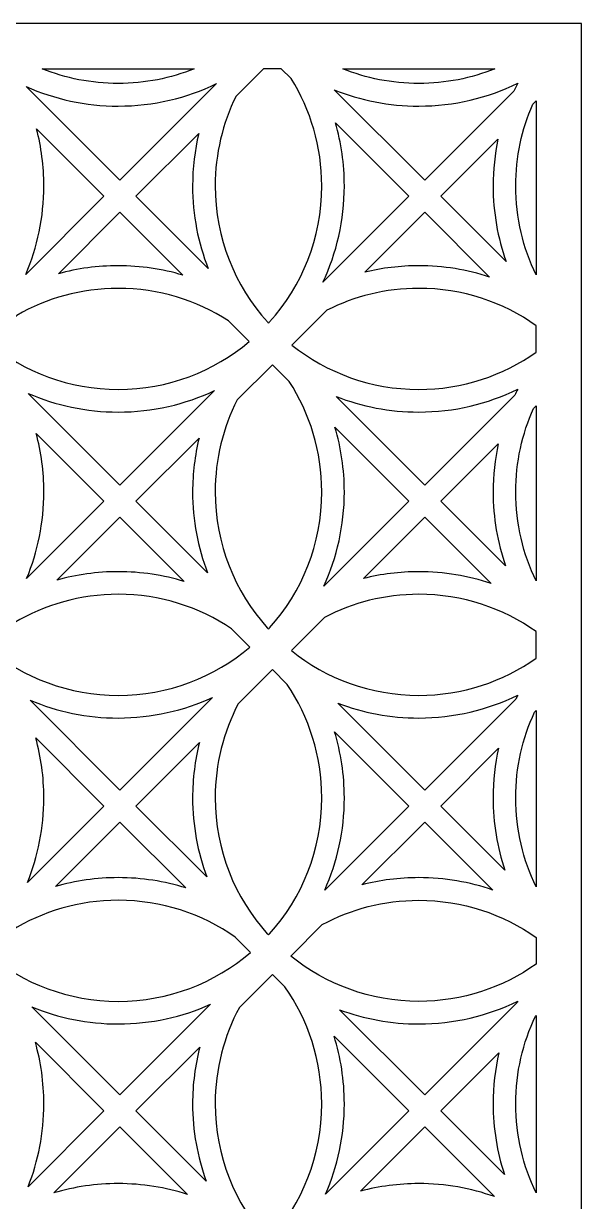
# Model space of a CAD drawing. Header units: centimetres. Extents: x -27 to -22.3, y -9 to 9.
# Drawn here: x -24.534 to -22.336, y 4.359 to 9.001 of the extents above; entities that cross this region are included whole.
import ezdxf

# ---------------------------------------------------------------- set-up
doc = ezdxf.new("R2010")
doc.units = ezdxf.units.CM
doc.header["$MEASUREMENT"] = 0
doc.layers.add('layer 1', color=7, linetype='Continuous')

msp = doc.modelspace()

# ---------------------------------------------------------------- linework, layer by layer
at = {"layer": 'layer 1', "color": 250, "lineweight": 30}
for points, knots in [([(-26.99914, -9.00021), (-26.99914, -9.00021), (-26.99914, -8.8791), (-26.99914, -8.8791), (-26.99914, -8.8791), (-26.99914, -8.8791), (-26.99914, -8.15456), (-26.99914, -8.15456), (-26.99914, -8.15456), (-26.99914, -8.15456), (-26.99914, -7.9634), (-26.99914, -7.9634), (-26.99914, -7.9634), (-26.99914, -7.9634), (-26.99914, -7.86883), (-26.99914, -7.86883), (-26.99914, -7.86883), (-26.99914, -7.86883), (-26.99914, -7.67766), (-26.99914, -7.67766), (-26.99914, -7.67766), (-26.99914, -7.67766), (-26.99914, -6.94883), (-26.99914, -6.94883), (-26.99914, -6.94883), (-26.99914, -6.94883), (-26.99914, -6.7577), (-26.99914, -6.7577), (-26.99914, -6.7577), (-26.99914, -6.7577), (-26.99914, -6.66312), (-26.99914, -6.66312), (-26.99914, -6.66312), (-26.99914, -6.66312), (-26.99914, -6.47189), (-26.99914, -6.47189), (-26.99914, -6.47189), (-26.99914, -6.47189), (-26.99914, -5.7432), (-26.99914, -5.7432), (-26.99914, -5.7432), (-26.99914, -5.7432), (-26.99914, -5.55199), (-26.99914, -5.55199), (-26.99914, -5.55199), (-26.99914, -5.55199), (-26.99914, -5.45741), (-26.99914, -5.45741), (-26.99914, -5.45741), (-26.99914, -5.45741), (-26.99914, -5.26631), (-26.99914, -5.26631), (-26.99914, -5.26631), (-26.99914, -5.26631), (-26.99914, -4.53748), (-26.99914, -4.53748), (-26.99914, -4.53748), (-26.99914, -4.53748), (-26.99914, -4.34628), (-26.99914, -4.34628), (-26.99914, -4.34628), (-26.99914, -4.34628), (-26.99914, -4.2517), (-26.99914, -4.2517), (-26.99914, -4.2517), (-26.99914, -4.2517), (-26.99914, -4.06049), (-26.99914, -4.06049), (-26.99914, -4.06049), (-26.99914, -4.06049), (-26.99914, -3.33171), (-26.99914, -3.33171), (-26.99914, -3.33171), (-26.99914, -3.33171), (-26.99914, -3.14057), (-26.99914, -3.14057), (-26.99914, -3.14057), (-26.99914, -3.14057), (-26.99914, -3.04599), (-26.99914, -3.04599), (-26.99914, -3.04599), (-26.99914, -3.04599), (-26.99914, -2.85482), (-26.99914, -2.85482), (-26.99914, -2.85482), (-26.99914, -2.85482), (-26.99914, -2.12608), (-26.99914, -2.12608), (-26.99914, -2.12608), (-26.99914, -2.12608), (-26.99914, -1.93486), (-26.99914, -1.93486), (-26.99914, -1.93486), (-26.99914, -1.93486), (-26.99914, -1.84028), (-26.99914, -1.84028), (-26.99914, -1.84028), (-26.99914, -1.84028), (-26.99914, -1.6491), (-26.99914, -1.6491), (-26.99914, -1.6491), (-26.99914, -1.6491), (-26.99914, -0.92028), (-26.99914, -0.92028), (-26.99914, -0.92028), (-26.99914, -0.92028), (-26.99914, -0.72915), (-26.99914, -0.72915), (-26.99914, -0.72915), (-26.99914, -0.72915), (-26.99914, -0.63457), (-26.99914, -0.63457), (-26.99914, -0.63457), (-26.99914, -0.63457), (-26.99914, -0.44337), (-26.99914, -0.44337), (-26.99914, -0.44337), (-26.99914, -0.44337), (-26.99914, 0.28533), (-26.99914, 0.28533), (-26.99914, 0.28533), (-26.99914, 0.28533), (-26.99914, 0.47656), (-26.99914, 0.47656), (-26.99914, 0.47656), (-26.99914, 0.47656), (-26.99914, 0.57114), (-26.99914, 0.57114), (-26.99914, 0.57114), (-26.99914, 0.57114), (-26.99914, 0.76231), (-26.99914, 0.76231), (-26.99914, 0.76231), (-26.99914, 0.76231), (-26.99914, 1.49051), (-26.99914, 1.49051), (-26.99914, 1.49051), (-26.99914, 1.49051), (-26.99914, 1.68227), (-26.99914, 1.68227), (-26.99914, 1.68227), (-26.99914, 1.68227), (-26.99914, 1.77685), (-26.99914, 1.77685), (-26.99914, 1.77685), (-26.99914, 1.77685), (-26.99914, 1.96797), (-26.99914, 1.96797), (-26.99914, 1.96797), (-26.99914, 1.96797), (-26.99914, 2.69195), (-26.99914, 2.69195), (-26.99914, 2.69195), (-26.99914, 2.69195), (-26.99914, 2.88798), (-26.99914, 2.88798), (-26.99914, 2.88798), (-26.99914, 2.88798), (-26.99914, 2.98256), (-26.99914, 2.98256), (-26.99914, 2.98256), (-26.99914, 2.98256), (-26.99914, 3.17371), (-26.99914, 3.17371), (-26.99914, 3.17371), (-26.99914, 3.17371), (-26.99914, 3.89339), (-26.99914, 3.89339), (-26.99914, 3.89339), (-26.99914, 3.89339), (-26.99914, 4.09369), (-26.99914, 4.09369), (-26.99914, 4.09369), (-26.99914, 4.09369), (-26.99914, 4.18826), (-26.99914, 4.18826), (-26.99914, 4.18826), (-26.99914, 4.18826), (-26.99914, 4.37942), (-26.99914, 4.37942), (-26.99914, 4.37942), (-26.99914, 4.37942), (-26.99914, 5.09483), (-26.99914, 5.09483), (-26.99914, 5.09483), (-26.99914, 5.09483), (-26.99914, 5.2994), (-26.99914, 5.2994), (-26.99914, 5.2994), (-26.99914, 5.2994), (-26.99914, 5.39397), (-26.99914, 5.39397), (-26.99914, 5.39397), (-26.99914, 5.39397), (-26.99914, 5.58508), (-26.99914, 5.58508), (-26.99914, 5.58508), (-26.99914, 5.58508), (-26.99914, 6.29628), (-26.99914, 6.29628), (-26.99914, 6.29628), (-26.99914, 6.29628), (-26.99914, 6.50511), (-26.99914, 6.50511), (-26.99914, 6.50511), (-26.99914, 6.50511), (-26.99914, 6.59968), (-26.99914, 6.59968), (-26.99914, 6.59968), (-26.99914, 6.59968), (-26.99914, 6.79088), (-26.99914, 6.79088), (-26.99914, 6.79088), (-26.99914, 6.79088), (-26.99914, 7.49772), (-26.99914, 7.49772), (-26.99914, 7.49772), (-26.99914, 7.49772), (-26.99914, 7.71082), (-26.99914, 7.71082), (-26.99914, 7.71082), (-26.99914, 7.71082), (-26.99914, 7.80534), (-26.99914, 7.80534), (-26.99914, 7.80534), (-26.99914, 7.80534), (-26.99914, 7.99654), (-26.99914, 7.99654), (-26.99914, 7.99654), (-26.99914, 7.99654), (-26.99914, 8.69916), (-26.99914, 8.69916), (-26.99914, 8.69916), (-26.99914, 8.69916), (-26.99914, 8.91653), (-26.99914, 8.91653), (-26.99914, 8.91653), (-26.99914, 8.91653), (-26.99914, 9.00077), (-26.99914, 9.00077), (-26.99914, 9.00077), (-26.99914, 9.00077), (-26.09931, 9.00077), (-26.09931, 9.00077), (-26.09931, 9.00077), (-26.09931, 9.00077), (-25.81343, 9.00077), (-25.81343, 9.00077), (-25.81343, 9.00077), (-25.81343, 9.00077), (-24.89787, 9.00077), (-24.89787, 9.00077), (-24.89787, 9.00077), (-24.89787, 9.00077), (-24.61199, 9.00077), (-24.61199, 9.00077), (-24.61199, 9.00077), (-24.61199, 9.00077), (-23.69642, 9.00077), (-23.69642, 9.00077), (-23.69642, 9.00077), (-23.69642, 9.00077), (-23.41055, 9.00077), (-23.41055, 9.00077), (-23.41055, 9.00077), (-23.41055, 9.00077), (-22.49498, 9.00077), (-22.49498, 9.00077), (-22.49498, 9.00077), (-22.49498, 9.00077), (-22.33552, 9.00077), (-22.33552, 9.00077), (-22.33552, 9.00077), (-22.33552, 9.00077), (-22.33552, 8.84131), (-22.33552, 8.84131), (-22.33552, 8.84131), (-22.33552, 8.84131), (-22.33552, 7.87926), (-22.33552, 7.87926), (-22.33552, 7.87926), (-22.33552, 7.87926), (-22.33552, 7.63699), (-22.33552, 7.63699), (-22.33552, 7.63699), (-22.33552, 7.63699), (-22.33552, 6.67355), (-22.33552, 6.67355), (-22.33552, 6.67355), (-22.33552, 6.67355), (-22.33552, 6.43121), (-22.33552, 6.43121), (-22.33552, 6.43121), (-22.33552, 6.43121), (-22.33552, 5.46784), (-22.33552, 5.46784), (-22.33552, 5.46784), (-22.33552, 5.46784), (-22.33552, 5.22553), (-22.33552, 5.22553), (-22.33552, 5.22553), (-22.33552, 5.22553), (-22.33552, 4.26213), (-22.33552, 4.26213), (-22.33552, 4.26213), (-22.33552, 4.26213), (-22.33552, 4.01986), (-22.33552, 4.01986), (-22.33552, 4.01986), (-22.33552, 4.01986), (-22.33552, 3.05645), (-22.33552, 3.05645), (-22.33552, 3.05645), (-22.33552, 3.05645), (-22.33552, 2.81414), (-22.33552, 2.81414), (-22.33552, 2.81414), (-22.33552, 2.81414), (-22.33552, 1.85075), (-22.33552, 1.85075), (-22.33552, 1.85075), (-22.33552, 1.85075), (-22.33552, 1.60839), (-22.33552, 1.60839), (-22.33552, 1.60839), (-22.33552, 1.60839), (-22.33552, 0.64502), (-22.33552, 0.64502), (-22.33552, 0.64502), (-22.33552, 0.64502), (-22.33552, 0.40266), (-22.33552, 0.40266), (-22.33552, 0.40266), (-22.33552, 0.40266), (-22.33552, -0.5607), (-22.33552, -0.5607), (-22.33552, -0.5607), (-22.33552, -0.5607), (-22.33552, -0.80306), (-22.33552, -0.80306), (-22.33552, -0.80306), (-22.33552, -0.80306), (-22.33552, -1.76645), (-22.33552, -1.76645), (-22.33552, -1.76645), (-22.33552, -1.76645), (-22.33552, -2.00875), (-22.33552, -2.00875), (-22.33552, -2.00875), (-22.33552, -2.00875), (-22.33552, -2.97215), (-22.33552, -2.97215), (-22.33552, -2.97215), (-22.33552, -2.97215), (-22.33552, -3.21441), (-22.33552, -3.21441), (-22.33552, -3.21441), (-22.33552, -3.21441), (-22.33552, -4.17782), (-22.33552, -4.17782), (-22.33552, -4.17782), (-22.33552, -4.17782), (-22.33552, -4.4201), (-22.33552, -4.4201), (-22.33552, -4.4201), (-22.33552, -4.4201), (-22.33552, -5.38351), (-22.33552, -5.38351), (-22.33552, -5.38351), (-22.33552, -5.38351), (-22.33552, -5.62586), (-22.33552, -5.62586), (-22.33552, -5.62586), (-22.33552, -5.62586), (-22.33552, -6.58922), (-22.33552, -6.58922), (-22.33552, -6.58922), (-22.33552, -6.58922), (-22.33552, -6.83158), (-22.33552, -6.83158), (-22.33552, -6.83158), (-22.33552, -6.83158), (-22.33552, -7.79495), (-22.33552, -7.79495), (-22.33552, -7.79495), (-22.33552, -7.79495), (-22.33552, -8.03731), (-22.33552, -8.03731), (-22.33552, -8.03731), (-22.33552, -8.03731), (-22.33552, -9.00021), (-22.33552, -9.00021), (-22.33552, -9.00021), (-22.33552, -9.00021), (-22.38961, -9.00021), (-22.38961, -9.00021), (-22.38961, -9.00021), (-22.38961, -9.00021), (-22.63238, -9.00021), (-22.63238, -9.00021), (-22.63238, -9.00021), (-22.63238, -9.00021), (-23.32115, -9.00021), (-23.32115, -9.00021), (-23.32115, -9.00021), (-23.32115, -9.00021), (-23.5194, -9.00021), (-23.5194, -9.00021), (-23.5194, -9.00021), (-23.5194, -9.00021), (-23.59105, -9.00021), (-23.59105, -9.00021), (-23.59105, -9.00021), (-23.59105, -9.00021), (-23.81659, -9.00021), (-23.81659, -9.00021), (-23.81659, -9.00021), (-23.81659, -9.00021), (-24.50534, -9.00021), (-24.50534, -9.00021), (-24.50534, -9.00021), (-24.50534, -9.00021), (-24.71737, -9.00021), (-24.71737, -9.00021), (-24.71737, -9.00021), (-24.71737, -9.00021), (-24.79249, -9.00021), (-24.79249, -9.00021), (-24.79249, -9.00021), (-24.79249, -9.00021), (-25.00087, -9.00021), (-25.00087, -9.00021), (-25.00087, -9.00021), (-25.00087, -9.00021), (-25.68958, -9.00021), (-25.68958, -9.00021), (-25.68958, -9.00021), (-25.68958, -9.00021), (-25.91881, -9.00021), (-25.91881, -9.00021), (-25.91881, -9.00021), (-25.91881, -9.00021), (-25.98676, -9.00021), (-25.98676, -9.00021), (-25.98676, -9.00021), (-25.98676, -9.00021), (-26.18507, -9.00021), (-26.18507, -9.00021), (-26.18507, -9.00021), (-26.18507, -9.00021), (-26.8739, -9.00021), (-26.8739, -9.00021), (-26.8739, -9.00021), (-26.8739, -9.00021), (-26.99914, -9.00021), (-26.99914, -9.00021)], [0, 0, 0, 0, 0.0086957, 0.0086957, 0.0086957, 0.0086957, 0.0173913, 0.0173913, 0.0173913, 0.0173913, 0.026087, 0.026087, 0.026087, 0.026087, 0.0347826, 0.0347826, 0.0347826, 0.0347826, 0.0434783, 0.0434783, 0.0434783, 0.0434783, 0.0521739, 0.0521739, 0.0521739, 0.0521739, 0.0608696, 0.0608696, 0.0608696, 0.0608696, 0.0695652, 0.0695652, 0.0695652, 0.0695652, 0.0782609, 0.0782609, 0.0782609, 0.0782609, 0.0869565, 0.0869565, 0.0869565, 0.0869565, 0.0956522, 0.0956522, 0.0956522, 0.0956522, 0.1043478, 0.1043478, 0.1043478, 0.1043478, 0.1130435, 0.1130435, 0.1130435, 0.1130435, 0.1217391, 0.1217391, 0.1217391, 0.1217391, 0.1304348, 0.1304348, 0.1304348, 0.1304348, 0.1391304, 0.1391304, 0.1391304, 0.1391304, 0.1478261, 0.1478261, 0.1478261, 0.1478261, 0.1565217, 0.1565217, 0.1565217, 0.1565217, 0.1652174, 0.1652174, 0.1652174, 0.1652174, 0.173913, 0.173913, 0.173913, 0.173913, 0.1826087, 0.1826087, 0.1826087, 0.1826087, 0.1913043, 0.1913043, 0.1913043, 0.1913043, 0.2, 0.2, 0.2, 0.2, 0.2086957, 0.2086957, 0.2086957, 0.2086957, 0.2173913, 0.2173913, 0.2173913, 0.2173913, 0.226087, 0.226087, 0.226087, 0.226087, 0.2347826, 0.2347826, 0.2347826, 0.2347826, 0.2434783, 0.2434783, 0.2434783, 0.2434783, 0.2521739, 0.2521739, 0.2521739, 0.2521739, 0.2608696, 0.2608696, 0.2608696, 0.2608696, 0.2695652, 0.2695652, 0.2695652, 0.2695652, 0.2782609, 0.2782609, 0.2782609, 0.2782609, 0.2869565, 0.2869565, 0.2869565, 0.2869565, 0.2956522, 0.2956522, 0.2956522, 0.2956522, 0.3043478, 0.3043478, 0.3043478, 0.3043478, 0.3130435, 0.3130435, 0.3130435, 0.3130435, 0.3217391, 0.3217391, 0.3217391, 0.3217391, 0.3304348, 0.3304348, 0.3304348, 0.3304348, 0.3391304, 0.3391304, 0.3391304, 0.3391304, 0.3478261, 0.3478261, 0.3478261, 0.3478261, 0.3565217, 0.3565217, 0.3565217, 0.3565217, 0.3652174, 0.3652174, 0.3652174, 0.3652174, 0.373913, 0.373913, 0.373913, 0.373913, 0.3826087, 0.3826087, 0.3826087, 0.3826087, 0.3913043, 0.3913043, 0.3913043, 0.3913043, 0.4, 0.4, 0.4, 0.4, 0.4086957, 0.4086957, 0.4086957, 0.4086957, 0.4173913, 0.4173913, 0.4173913, 0.4173913, 0.426087, 0.426087, 0.426087, 0.426087, 0.4347826, 0.4347826, 0.4347826, 0.4347826, 0.4434783, 0.4434783, 0.4434783, 0.4434783, 0.4521739, 0.4521739, 0.4521739, 0.4521739, 0.4608696, 0.4608696, 0.4608696, 0.4608696, 0.4695652, 0.4695652, 0.4695652, 0.4695652, 0.4782609, 0.4782609, 0.4782609, 0.4782609, 0.4869565, 0.4869565, 0.4869565, 0.4869565, 0.4956522, 0.4956522, 0.4956522, 0.4956522, 0.5043478, 0.5043478, 0.5043478, 0.5043478, 0.5130435, 0.5130435, 0.5130435, 0.5130435, 0.5217391, 0.5217391, 0.5217391, 0.5217391, 0.5304348, 0.5304348, 0.5304348, 0.5304348, 0.5391304, 0.5391304, 0.5391304, 0.5391304, 0.5478261, 0.5478261, 0.5478261, 0.5478261, 0.5565217, 0.5565217, 0.5565217, 0.5565217, 0.5652174, 0.5652174, 0.5652174, 0.5652174, 0.573913, 0.573913, 0.573913, 0.573913, 0.5826087, 0.5826087, 0.5826087, 0.5826087, 0.5913043, 0.5913043, 0.5913043, 0.5913043, 0.6, 0.6, 0.6, 0.6, 0.6086957, 0.6086957, 0.6086957, 0.6086957, 0.6173913, 0.6173913, 0.6173913, 0.6173913, 0.626087, 0.626087, 0.626087, 0.626087, 0.6347826, 0.6347826, 0.6347826, 0.6347826, 0.6434783, 0.6434783, 0.6434783, 0.6434783, 0.6521739, 0.6521739, 0.6521739, 0.6521739, 0.6608696, 0.6608696, 0.6608696, 0.6608696, 0.6695652, 0.6695652, 0.6695652, 0.6695652, 0.6782609, 0.6782609, 0.6782609, 0.6782609, 0.6869565, 0.6869565, 0.6869565, 0.6869565, 0.6956522, 0.6956522, 0.6956522, 0.6956522, 0.7043478, 0.7043478, 0.7043478, 0.7043478, 0.7130435, 0.7130435, 0.7130435, 0.7130435, 0.7217391, 0.7217391, 0.7217391, 0.7217391, 0.7304348, 0.7304348, 0.7304348, 0.7304348, 0.7391304, 0.7391304, 0.7391304, 0.7391304, 0.7478261, 0.7478261, 0.7478261, 0.7478261, 0.7565217, 0.7565217, 0.7565217, 0.7565217, 0.7652174, 0.7652174, 0.7652174, 0.7652174, 0.773913, 0.773913, 0.773913, 0.773913, 0.7826087, 0.7826087, 0.7826087, 0.7826087, 0.7913043, 0.7913043, 0.7913043, 0.7913043, 0.8, 0.8, 0.8, 0.8, 0.8086957, 0.8086957, 0.8086957, 0.8086957, 0.8173913, 0.8173913, 0.8173913, 0.8173913, 0.826087, 0.826087, 0.826087, 0.826087, 0.8347826, 0.8347826, 0.8347826, 0.8347826, 0.8434783, 0.8434783, 0.8434783, 0.8434783, 0.8521739, 0.8521739, 0.8521739, 0.8521739, 0.8608696, 0.8608696, 0.8608696, 0.8608696, 0.8695652, 0.8695652, 0.8695652, 0.8695652, 0.8782609, 0.8782609, 0.8782609, 0.8782609, 0.8869565, 0.8869565, 0.8869565, 0.8869565, 0.8956522, 0.8956522, 0.8956522, 0.8956522, 0.9043478, 0.9043478, 0.9043478, 0.9043478, 0.9130435, 0.9130435, 0.9130435, 0.9130435, 0.9217391, 0.9217391, 0.9217391, 0.9217391, 0.9304348, 0.9304348, 0.9304348, 0.9304348, 0.9391304, 0.9391304, 0.9391304, 0.9391304, 0.9478261, 0.9478261, 0.9478261, 0.9478261, 0.9565217, 0.9565217, 0.9565217, 0.9565217, 0.9652174, 0.9652174, 0.9652174, 0.9652174, 0.973913, 0.973913, 0.973913, 0.973913, 0.9826087, 0.9826087, 0.9826087, 0.9826087, 1, 1, 1, 1]), ([(-24.46062, 8.82254), (-24.36804, 8.78521), (-24.26691, 8.76464), (-24.16098, 8.76464), (-24.16098, 8.76464), (-24.05505, 8.76464), (-23.95393, 8.78521), (-23.86136, 8.82254), (-23.86136, 8.82254), (-23.86136, 8.82254), (-24.46062, 8.82254), (-24.46062, 8.82254)], [0, 0, 0, 0, 0.25, 0.25, 0.25, 0.25, 0.5, 0.5, 0.5, 0.5, 1, 1, 1, 1]), ([(-23.77875, 8.36096), (-23.77875, 8.48791), (-23.7492, 8.60796), (-23.69666, 8.71465), (-23.69666, 8.71465), (-23.69666, 8.71465), (-23.58878, 8.82254), (-23.58878, 8.82254), (-23.58878, 8.82254), (-23.58878, 8.82254), (-23.51819, 8.82254), (-23.51819, 8.82254), (-23.51819, 8.82254), (-23.51819, 8.82254), (-23.47945, 8.7838), (-23.47945, 8.7838), (-23.47945, 8.7838), (-23.40309, 8.66103), (-23.35895, 8.51614), (-23.35895, 8.36096), (-23.35895, 8.36096), (-23.35895, 8.15494), (-23.4367, 7.96705), (-23.56442, 7.82501), (-23.56442, 7.82501), (-23.5659, 7.82371), (-23.56738, 7.8224), (-23.56885, 7.82109), (-23.56885, 7.82109), (-23.57033, 7.82241), (-23.57182, 7.82372), (-23.57331, 7.82503), (-23.57331, 7.82503), (-23.70101, 7.96709), (-23.77875, 8.15495), (-23.77875, 8.36096)], [0, 0, 0, 0, 0.1, 0.1, 0.1, 0.1, 0.2, 0.2, 0.2, 0.2, 0.3, 0.3, 0.3, 0.3, 0.4, 0.4, 0.4, 0.4, 0.5, 0.5, 0.5, 0.5, 0.6, 0.6, 0.6, 0.6, 0.7, 0.7, 0.7, 0.7, 0.8, 0.8, 0.8, 0.8, 1, 1, 1, 1]), ([(-23.2764, 8.82254), (-23.18382, 8.7852), (-23.08267, 8.76464), (-22.97673, 8.76464), (-22.97673, 8.76464), (-22.87079, 8.76464), (-22.76964, 8.7852), (-22.67706, 8.82254), (-22.67706, 8.82254), (-22.67706, 8.82254), (-23.2764, 8.82254), (-23.2764, 8.82254)], [0, 0, 0, 0, 0.25, 0.25, 0.25, 0.25, 0.5, 0.5, 0.5, 0.5, 1, 1, 1, 1]), ([(-23.77319, 8.76416), (-23.89044, 8.70738), (-24.02199, 8.67553), (-24.16098, 8.67553), (-24.16098, 8.67553), (-24.29007, 8.67553), (-24.41275, 8.70303), (-24.52351, 8.75244), (-24.52351, 8.75244), (-24.52351, 8.75244), (-24.15421, 8.38314), (-24.15421, 8.38314), (-24.15421, 8.38314), (-24.15421, 8.38314), (-23.77319, 8.76416), (-23.77319, 8.76416)], [0, 0, 0, 0, 0.2, 0.2, 0.2, 0.2, 0.4, 0.4, 0.4, 0.4, 0.6, 0.6, 0.6, 0.6, 1, 1, 1, 1]), ([(-22.58675, 8.76524), (-22.70455, 8.7078), (-22.83687, 8.67553), (-22.97673, 8.67553), (-22.97673, 8.67553), (-23.09434, 8.67553), (-23.20662, 8.69837), (-23.30942, 8.73979), (-23.30942, 8.73979), (-23.30942, 8.73979), (-22.95276, 8.38314), (-22.95276, 8.38314), (-22.95276, 8.38314), (-22.95276, 8.38314), (-22.60195, 8.73396), (-22.60195, 8.73396), (-22.60195, 8.73396), (-22.59708, 8.7445), (-22.59201, 8.75493), (-22.58675, 8.76524)], [0, 0, 0, 0, 0.1666667, 0.1666667, 0.1666667, 0.1666667, 0.3333333, 0.3333333, 0.3333333, 0.3333333, 0.5, 0.5, 0.5, 0.5, 0.6666667, 0.6666667, 0.6666667, 0.6666667, 1, 1, 1, 1]), ([(-22.51375, 8.69613), (-22.51375, 8.69613), (-22.52735, 8.68253), (-22.52735, 8.68253), (-22.52735, 8.68253), (-22.57051, 8.58408), (-22.5945, 8.47532), (-22.5945, 8.36096), (-22.5945, 8.36096), (-22.5945, 8.23507), (-22.56547, 8.11596), (-22.51375, 8.00993), (-22.51375, 8.00993), (-22.51375, 8.00993), (-22.51375, 8.69613), (-22.51375, 8.69613)], [0, 0, 0, 0, 0.2, 0.2, 0.2, 0.2, 0.4, 0.4, 0.4, 0.4, 0.6, 0.6, 0.6, 0.6, 1, 1, 1, 1]), ([(-23.30497, 8.60932), (-23.28212, 8.53048), (-23.26984, 8.44715), (-23.26984, 8.36096), (-23.26984, 8.36096), (-23.26984, 8.22515), (-23.30028, 8.09645), (-23.35464, 7.98126), (-23.35464, 7.98126), (-23.35464, 7.98126), (-23.01578, 8.32012), (-23.01578, 8.32012), (-23.01578, 8.32012), (-23.01578, 8.32012), (-23.30497, 8.60932), (-23.30497, 8.60932)], [0, 0, 0, 0, 0.2, 0.2, 0.2, 0.2, 0.4, 0.4, 0.4, 0.4, 0.6, 0.6, 0.6, 0.6, 1, 1, 1, 1]), ([(-24.48267, 8.58558), (-24.46403, 8.51382), (-24.45409, 8.43855), (-24.45409, 8.36096), (-24.45409, 8.36096), (-24.45409, 8.23731), (-24.4793, 8.11955), (-24.52483, 8.01251), (-24.52483, 8.01251), (-24.52483, 8.01251), (-24.21722, 8.32012), (-24.21722, 8.32012), (-24.21722, 8.32012), (-24.21722, 8.32012), (-24.48267, 8.58558), (-24.48267, 8.58558)], [0, 0, 0, 0, 0.2, 0.2, 0.2, 0.2, 0.4, 0.4, 0.4, 0.4, 0.6, 0.6, 0.6, 0.6, 1, 1, 1, 1]), ([(-23.86787, 8.36096), (-23.86787, 8.43209), (-23.85948, 8.50127), (-23.84372, 8.56759), (-23.84372, 8.56759), (-23.84372, 8.56759), (-24.09119, 8.32012), (-24.09119, 8.32012), (-24.09119, 8.32012), (-24.09119, 8.32012), (-23.8065, 8.03543), (-23.8065, 8.03543), (-23.8065, 8.03543), (-23.8461, 8.13628), (-23.86787, 8.24608), (-23.86787, 8.36096)], [0, 0, 0, 0, 0.2, 0.2, 0.2, 0.2, 0.4, 0.4, 0.4, 0.4, 0.6, 0.6, 0.6, 0.6, 1, 1, 1, 1]), ([(-22.68362, 8.36096), (-22.68362, 8.42421), (-22.67699, 8.48591), (-22.66444, 8.54543), (-22.66444, 8.54543), (-22.66444, 8.54543), (-22.88975, 8.32012), (-22.88975, 8.32012), (-22.88975, 8.32012), (-22.88975, 8.32012), (-22.63243, 8.0628), (-22.63243, 8.0628), (-22.63243, 8.0628), (-22.66554, 8.15604), (-22.68362, 8.25638), (-22.68362, 8.36096)], [0, 0, 0, 0, 0.2, 0.2, 0.2, 0.2, 0.4, 0.4, 0.4, 0.4, 0.6, 0.6, 0.6, 0.6, 1, 1, 1, 1]), ([(-24.39646, 8.01486), (-24.32144, 8.03539), (-24.24249, 8.04639), (-24.16098, 8.04639), (-24.16098, 8.04639), (-24.07256, 8.04639), (-23.98718, 8.03344), (-23.90654, 8.00945), (-23.90654, 8.00945), (-23.90654, 8.00945), (-24.15421, 8.25711), (-24.15421, 8.25711), (-24.15421, 8.25711), (-24.15421, 8.25711), (-24.39646, 8.01486), (-24.39646, 8.01486)], [0, 0, 0, 0, 0.2, 0.2, 0.2, 0.2, 0.4, 0.4, 0.4, 0.4, 0.6, 0.6, 0.6, 0.6, 1, 1, 1, 1]), ([(-23.18901, 8.02086), (-23.12098, 8.03751), (-23.04989, 8.04639), (-22.97673, 8.04639), (-22.97673, 8.04639), (-22.87911, 8.04639), (-22.78517, 8.03063), (-22.69726, 8.00161), (-22.69726, 8.00161), (-22.69726, 8.00161), (-22.95276, 8.25711), (-22.95276, 8.25711), (-22.95276, 8.25711), (-22.95276, 8.25711), (-23.18901, 8.02086), (-23.18901, 8.02086)], [0, 0, 0, 0, 0.2, 0.2, 0.2, 0.2, 0.4, 0.4, 0.4, 0.4, 0.6, 0.6, 0.6, 0.6, 1, 1, 1, 1]), ([(-23.64454, 7.74744), (-23.78408, 7.62985), (-23.96425, 7.55893), (-24.16098, 7.55893), (-24.16098, 7.55893), (-24.35425, 7.55893), (-24.53158, 7.62734), (-24.67006, 7.74126), (-24.67006, 7.74126), (-24.67006, 7.74126), (-24.56055, 7.85077), (-24.56055, 7.85077), (-24.56055, 7.85077), (-24.4429, 7.91851), (-24.30646, 7.95727), (-24.16098, 7.95727), (-24.16098, 7.95727), (-24.0009, 7.95727), (-23.85179, 7.91033), (-23.72659, 7.8295), (-23.72659, 7.8295), (-23.72659, 7.8295), (-23.64454, 7.74744), (-23.64454, 7.74744)], [0, 0, 0, 0, 0.1428571, 0.1428571, 0.1428571, 0.1428571, 0.2857143, 0.2857143, 0.2857143, 0.2857143, 0.4285714, 0.4285714, 0.4285714, 0.4285714, 0.5714286, 0.5714286, 0.5714286, 0.5714286, 0.7142857, 0.7142857, 0.7142857, 0.7142857, 1, 1, 1, 1]), ([(-22.51375, 7.70603), (-22.64454, 7.61339), (-22.80429, 7.55893), (-22.97673, 7.55893), (-22.97673, 7.55893), (-23.16561, 7.55893), (-23.33924, 7.62429), (-23.47629, 7.73359), (-23.47629, 7.73359), (-23.47629, 7.73359), (-23.33891, 7.87097), (-23.33891, 7.87097), (-23.33891, 7.87097), (-23.23011, 7.92615), (-23.10705, 7.95727), (-22.97673, 7.95727), (-22.97673, 7.95727), (-22.80428, 7.95727), (-22.64454, 7.9028), (-22.51375, 7.81015), (-22.51375, 7.81015), (-22.51375, 7.81015), (-22.51375, 7.70603), (-22.51375, 7.70603)], [0, 0, 0, 0, 0.1428571, 0.1428571, 0.1428571, 0.1428571, 0.2857143, 0.2857143, 0.2857143, 0.2857143, 0.4285714, 0.4285714, 0.4285714, 0.4285714, 0.5714286, 0.5714286, 0.5714286, 0.5714286, 0.7142857, 0.7142857, 0.7142857, 0.7142857, 1, 1, 1, 1]), ([(-23.77875, 7.15525), (-23.77875, 7.28557), (-23.74763, 7.40863), (-23.69245, 7.51743), (-23.69245, 7.51743), (-23.69245, 7.51743), (-23.55349, 7.65639), (-23.55349, 7.65639), (-23.55349, 7.65639), (-23.55349, 7.65639), (-23.48673, 7.58964), (-23.48673, 7.58964), (-23.48673, 7.58964), (-23.40589, 7.46445), (-23.35895, 7.31532), (-23.35895, 7.15525), (-23.35895, 7.15525), (-23.35895, 6.94923), (-23.4367, 6.76135), (-23.56442, 6.6193), (-23.56442, 6.6193), (-23.5659, 6.618), (-23.56737, 6.6167), (-23.56884, 6.61539), (-23.56884, 6.61539), (-23.57035, 6.61673), (-23.57187, 6.61807), (-23.57338, 6.61941), (-23.57338, 6.61941), (-23.70104, 6.76145), (-23.77875, 6.94928), (-23.77875, 7.15525)], [0, 0, 0, 0, 0.1111111, 0.1111111, 0.1111111, 0.1111111, 0.2222222, 0.2222222, 0.2222222, 0.2222222, 0.3333333, 0.3333333, 0.3333333, 0.3333333, 0.4444444, 0.4444444, 0.4444444, 0.4444444, 0.5555556, 0.5555556, 0.5555556, 0.5555556, 0.6666667, 0.6666667, 0.6666667, 0.6666667, 0.7777778, 0.7777778, 0.7777778, 0.7777778, 1, 1, 1, 1]), ([(-23.78128, 7.55462), (-23.89648, 7.50027), (-24.02517, 7.46982), (-24.16098, 7.46982), (-24.16098, 7.46982), (-24.28713, 7.46982), (-24.40716, 7.4961), (-24.51592, 7.54341), (-24.51592, 7.54341), (-24.51592, 7.54341), (-24.15421, 7.18169), (-24.15421, 7.18169), (-24.15421, 7.18169), (-24.15421, 7.18169), (-23.78128, 7.55462), (-23.78128, 7.55462)], [0, 0, 0, 0, 0.2, 0.2, 0.2, 0.2, 0.4, 0.4, 0.4, 0.4, 0.6, 0.6, 0.6, 0.6, 1, 1, 1, 1]), ([(-22.58676, 7.55953), (-22.70456, 7.50209), (-22.83688, 7.46982), (-22.97673, 7.46982), (-22.97673, 7.46982), (-23.09161, 7.46982), (-23.20141, 7.49158), (-23.30226, 7.53119), (-23.30226, 7.53119), (-23.30226, 7.53119), (-22.95276, 7.18169), (-22.95276, 7.18169), (-22.95276, 7.18169), (-22.95276, 7.18169), (-22.59821, 7.53625), (-22.59821, 7.53625), (-22.59821, 7.53625), (-22.5945, 7.54407), (-22.59068, 7.55183), (-22.58676, 7.55953)], [0, 0, 0, 0, 0.1666667, 0.1666667, 0.1666667, 0.1666667, 0.3333333, 0.3333333, 0.3333333, 0.3333333, 0.5, 0.5, 0.5, 0.5, 0.6666667, 0.6666667, 0.6666667, 0.6666667, 1, 1, 1, 1]), ([(-22.51375, 7.49469), (-22.51375, 7.49469), (-22.52403, 7.4844), (-22.52403, 7.4844), (-22.52403, 7.4844), (-22.5693, 7.38397), (-22.5945, 7.27255), (-22.5945, 7.15525), (-22.5945, 7.15525), (-22.5945, 7.02936), (-22.56547, 6.91024), (-22.51375, 6.80422), (-22.51375, 6.80422), (-22.51375, 6.80422), (-22.51375, 7.49469), (-22.51375, 7.49469)], [0, 0, 0, 0, 0.2, 0.2, 0.2, 0.2, 0.4, 0.4, 0.4, 0.4, 0.6, 0.6, 0.6, 0.6, 1, 1, 1, 1]), ([(-24.48426, 7.38572), (-24.46462, 7.3122), (-24.45409, 7.23495), (-24.45409, 7.15525), (-24.45409, 7.15525), (-24.45409, 7.0344), (-24.4782, 6.91918), (-24.52181, 6.8141), (-24.52181, 6.8141), (-24.52181, 6.8141), (-24.21722, 7.11868), (-24.21722, 7.11868), (-24.21722, 7.11868), (-24.21722, 7.11868), (-24.48426, 7.38572), (-24.48426, 7.38572)], [0, 0, 0, 0, 0.2, 0.2, 0.2, 0.2, 0.4, 0.4, 0.4, 0.4, 0.6, 0.6, 0.6, 0.6, 1, 1, 1, 1]), ([(-23.30678, 7.40968), (-23.28278, 7.32905), (-23.26984, 7.24366), (-23.26984, 7.15525), (-23.26984, 7.15525), (-23.26984, 7.02258), (-23.29889, 6.89669), (-23.35091, 6.78355), (-23.35091, 6.78355), (-23.35091, 6.78355), (-23.01578, 7.11868), (-23.01578, 7.11868), (-23.01578, 7.11868), (-23.01578, 7.11868), (-23.30678, 7.40968), (-23.30678, 7.40968)], [0, 0, 0, 0, 0.2, 0.2, 0.2, 0.2, 0.4, 0.4, 0.4, 0.4, 0.6, 0.6, 0.6, 0.6, 1, 1, 1, 1]), ([(-23.86787, 7.15525), (-23.86787, 7.22841), (-23.85899, 7.2995), (-23.84234, 7.36753), (-23.84234, 7.36753), (-23.84234, 7.36753), (-24.09119, 7.11868), (-24.09119, 7.11868), (-24.09119, 7.11868), (-24.09119, 7.11868), (-23.80912, 6.83661), (-23.80912, 6.83661), (-23.80912, 6.83661), (-23.84703, 6.93556), (-23.86787, 7.04297), (-23.86787, 7.15525)], [0, 0, 0, 0, 0.2, 0.2, 0.2, 0.2, 0.4, 0.4, 0.4, 0.4, 0.6, 0.6, 0.6, 0.6, 1, 1, 1, 1]), ([(-22.68362, 7.15525), (-22.68362, 7.22044), (-22.67656, 7.28397), (-22.66326, 7.34518), (-22.66326, 7.34518), (-22.66326, 7.34518), (-22.88975, 7.11868), (-22.88975, 7.11868), (-22.88975, 7.11868), (-22.88975, 7.11868), (-22.63475, 6.86368), (-22.63475, 6.86368), (-22.63475, 6.86368), (-22.66639, 6.95505), (-22.68362, 7.05313), (-22.68362, 7.15525)], [0, 0, 0, 0, 0.2, 0.2, 0.2, 0.2, 0.4, 0.4, 0.4, 0.4, 0.6, 0.6, 0.6, 0.6, 1, 1, 1, 1]), ([(-24.40231, 6.80757), (-24.32555, 6.82913), (-24.24461, 6.84068), (-24.16098, 6.84068), (-24.16098, 6.84068), (-24.07034, 6.84068), (-23.98288, 6.8271), (-23.90047, 6.80193), (-23.90047, 6.80193), (-23.90047, 6.80193), (-24.15421, 7.05567), (-24.15421, 7.05567), (-24.15421, 7.05567), (-24.15421, 7.05567), (-24.40231, 6.80757), (-24.40231, 6.80757)], [0, 0, 0, 0, 0.2, 0.2, 0.2, 0.2, 0.4, 0.4, 0.4, 0.4, 0.6, 0.6, 0.6, 0.6, 1, 1, 1, 1]), ([(-23.19466, 6.81378), (-23.12491, 6.83132), (-23.05191, 6.84068), (-22.97673, 6.84068), (-22.97673, 6.84068), (-22.87677, 6.84068), (-22.78065, 6.82421), (-22.69094, 6.79384), (-22.69094, 6.79384), (-22.69094, 6.79384), (-22.95276, 7.05567), (-22.95276, 7.05567), (-22.95276, 7.05567), (-22.95276, 7.05567), (-23.19466, 6.81378), (-23.19466, 6.81378)], [0, 0, 0, 0, 0.2, 0.2, 0.2, 0.2, 0.4, 0.4, 0.4, 0.4, 0.6, 0.6, 0.6, 0.6, 1, 1, 1, 1]), ([(-23.64222, 6.54369), (-23.78209, 6.42492), (-23.96316, 6.35322), (-24.16098, 6.35322), (-24.16098, 6.35322), (-24.35534, 6.35322), (-24.53357, 6.42241), (-24.67239, 6.53748), (-24.67239, 6.53748), (-24.67239, 6.53748), (-24.57099, 6.63888), (-24.57099, 6.63888), (-24.57099, 6.63888), (-24.451, 6.71042), (-24.31079, 6.75156), (-24.16098, 6.75156), (-24.16098, 6.75156), (-23.99555, 6.75156), (-23.84181, 6.70144), (-23.7141, 6.61557), (-23.7141, 6.61557), (-23.7141, 6.61557), (-23.64222, 6.54369), (-23.64222, 6.54369)], [0, 0, 0, 0, 0.1428571, 0.1428571, 0.1428571, 0.1428571, 0.2857143, 0.2857143, 0.2857143, 0.2857143, 0.4285714, 0.4285714, 0.4285714, 0.4285714, 0.5714286, 0.5714286, 0.5714286, 0.5714286, 0.7142857, 0.7142857, 0.7142857, 0.7142857, 1, 1, 1, 1]), ([(-22.51375, 6.50032), (-22.64454, 6.40768), (-22.80429, 6.35322), (-22.97673, 6.35322), (-22.97673, 6.35322), (-23.1667, 6.35322), (-23.34124, 6.41935), (-23.47865, 6.52978), (-23.47865, 6.52978), (-23.47865, 6.52978), (-23.34776, 6.66068), (-23.34776, 6.66068), (-23.34776, 6.66068), (-23.23679, 6.7187), (-23.1106, 6.75156), (-22.97673, 6.75156), (-22.97673, 6.75156), (-22.80427, 6.75156), (-22.64454, 6.69707), (-22.51375, 6.6044), (-22.51375, 6.6044), (-22.51375, 6.6044), (-22.51375, 6.50032), (-22.51375, 6.50032)], [0, 0, 0, 0, 0.1428571, 0.1428571, 0.1428571, 0.1428571, 0.2857143, 0.2857143, 0.2857143, 0.2857143, 0.4285714, 0.4285714, 0.4285714, 0.4285714, 0.5714286, 0.5714286, 0.5714286, 0.5714286, 0.7142857, 0.7142857, 0.7142857, 0.7142857, 1, 1, 1, 1]), ([(-23.77875, 5.94954), (-23.77875, 6.08341), (-23.7459, 6.20961), (-23.68787, 6.32057), (-23.68787, 6.32057), (-23.68787, 6.32057), (-23.55349, 6.45495), (-23.55349, 6.45495), (-23.55349, 6.45495), (-23.55349, 6.45495), (-23.49495, 6.39642), (-23.49495, 6.39642), (-23.49495, 6.39642), (-23.40908, 6.26871), (-23.35895, 6.11497), (-23.35895, 5.94954), (-23.35895, 5.94954), (-23.35895, 5.74352), (-23.4367, 5.55564), (-23.56442, 5.41359), (-23.56442, 5.41359), (-23.56589, 5.4123), (-23.56736, 5.411), (-23.56882, 5.4097), (-23.56882, 5.4097), (-23.57038, 5.41109), (-23.57195, 5.41247), (-23.57352, 5.41385), (-23.57352, 5.41385), (-23.7011, 5.55588), (-23.77875, 5.74365), (-23.77875, 5.94954)], [0, 0, 0, 0, 0.1111111, 0.1111111, 0.1111111, 0.1111111, 0.2222222, 0.2222222, 0.2222222, 0.2222222, 0.3333333, 0.3333333, 0.3333333, 0.3333333, 0.4444444, 0.4444444, 0.4444444, 0.4444444, 0.5555556, 0.5555556, 0.5555556, 0.5555556, 0.6666667, 0.6666667, 0.6666667, 0.6666667, 0.7777778, 0.7777778, 0.7777778, 0.7777778, 1, 1, 1, 1]), ([(-23.78928, 6.34518), (-23.90243, 6.29316), (-24.02831, 6.26411), (-24.16098, 6.26411), (-24.16098, 6.26411), (-24.2842, 6.26411), (-24.40158, 6.28914), (-24.50833, 6.33438), (-24.50833, 6.33438), (-24.50833, 6.33438), (-24.15421, 5.98025), (-24.15421, 5.98025), (-24.15421, 5.98025), (-24.15421, 5.98025), (-23.78928, 6.34518), (-23.78928, 6.34518)], [0, 0, 0, 0, 0.2, 0.2, 0.2, 0.2, 0.4, 0.4, 0.4, 0.4, 0.6, 0.6, 0.6, 0.6, 1, 1, 1, 1]), ([(-22.58679, 6.35381), (-22.70458, 6.29638), (-22.83689, 6.26411), (-22.97673, 6.26411), (-22.97673, 6.26411), (-23.08901, 6.26411), (-23.19642, 6.28494), (-23.29537, 6.32286), (-23.29537, 6.32286), (-23.29537, 6.32286), (-22.95276, 5.98025), (-22.95276, 5.98025), (-22.95276, 5.98025), (-22.95276, 5.98025), (-22.59431, 6.33871), (-22.59431, 6.33871), (-22.59431, 6.33871), (-22.59185, 6.34377), (-22.58934, 6.3488), (-22.58679, 6.35381)], [0, 0, 0, 0, 0.1666667, 0.1666667, 0.1666667, 0.1666667, 0.3333333, 0.3333333, 0.3333333, 0.3333333, 0.5, 0.5, 0.5, 0.5, 0.6666667, 0.6666667, 0.6666667, 0.6666667, 1, 1, 1, 1]), ([(-22.51375, 6.29324), (-22.51375, 6.29324), (-22.52034, 6.28665), (-22.52034, 6.28665), (-22.52034, 6.28665), (-22.56791, 6.18415), (-22.5945, 6.06995), (-22.5945, 5.94954), (-22.5945, 5.94954), (-22.5945, 5.82365), (-22.56547, 5.70455), (-22.51375, 5.59852), (-22.51375, 5.59852), (-22.51375, 5.59852), (-22.51375, 6.29324), (-22.51375, 6.29324)], [0, 0, 0, 0, 0.2, 0.2, 0.2, 0.2, 0.4, 0.4, 0.4, 0.4, 0.6, 0.6, 0.6, 0.6, 1, 1, 1, 1]), ([(-24.48584, 6.18586), (-24.46518, 6.11059), (-24.45409, 6.03136), (-24.45409, 5.94954), (-24.45409, 5.94954), (-24.45409, 5.83145), (-24.47712, 5.71874), (-24.51886, 5.6156), (-24.51886, 5.6156), (-24.51886, 5.6156), (-24.21722, 5.91724), (-24.21722, 5.91724), (-24.21722, 5.91724), (-24.21722, 5.91724), (-24.48584, 6.18586), (-24.48584, 6.18586)], [0, 0, 0, 0, 0.2, 0.2, 0.2, 0.2, 0.4, 0.4, 0.4, 0.4, 0.6, 0.6, 0.6, 0.6, 1, 1, 1, 1]), ([(-23.30858, 6.21005), (-23.28342, 6.12764), (-23.26984, 6.04017), (-23.26984, 5.94954), (-23.26984, 5.94954), (-23.26984, 5.81993), (-23.29755, 5.69679), (-23.34732, 5.58569), (-23.34732, 5.58569), (-23.34732, 5.58569), (-23.01578, 5.91724), (-23.01578, 5.91724), (-23.01578, 5.91724), (-23.01578, 5.91724), (-23.30858, 6.21005), (-23.30858, 6.21005)], [0, 0, 0, 0, 0.2, 0.2, 0.2, 0.2, 0.4, 0.4, 0.4, 0.4, 0.6, 0.6, 0.6, 0.6, 1, 1, 1, 1]), ([(-23.86787, 5.94954), (-23.86787, 6.02472), (-23.85851, 6.09772), (-23.84097, 6.16747), (-23.84097, 6.16747), (-23.84097, 6.16747), (-24.09119, 5.91724), (-24.09119, 5.91724), (-24.09119, 5.91724), (-24.09119, 5.91724), (-23.81174, 5.63778), (-23.81174, 5.63778), (-23.81174, 5.63778), (-23.848, 5.73483), (-23.86787, 5.83986), (-23.86787, 5.94954)], [0, 0, 0, 0, 0.2, 0.2, 0.2, 0.2, 0.4, 0.4, 0.4, 0.4, 0.6, 0.6, 0.6, 0.6, 1, 1, 1, 1]), ([(-22.68362, 5.94954), (-22.68362, 6.01666), (-22.67615, 6.08204), (-22.66207, 6.14492), (-22.66207, 6.14492), (-22.66207, 6.14492), (-22.88975, 5.91724), (-22.88975, 5.91724), (-22.88975, 5.91724), (-22.88975, 5.91724), (-22.63704, 5.66453), (-22.63704, 5.66453), (-22.63704, 5.66453), (-22.66724, 5.75402), (-22.68362, 5.84987), (-22.68362, 5.94954)], [0, 0, 0, 0, 0.2, 0.2, 0.2, 0.2, 0.4, 0.4, 0.4, 0.4, 0.6, 0.6, 0.6, 0.6, 1, 1, 1, 1]), ([(-24.40828, 5.60015), (-24.32976, 5.62281), (-24.24679, 5.63497), (-24.16098, 5.63497), (-24.16098, 5.63497), (-24.06809, 5.63497), (-23.97853, 5.62073), (-23.89433, 5.59435), (-23.89433, 5.59435), (-23.89433, 5.59435), (-24.15421, 5.85423), (-24.15421, 5.85423), (-24.15421, 5.85423), (-24.15421, 5.85423), (-24.40828, 5.60015), (-24.40828, 5.60015)], [0, 0, 0, 0, 0.2, 0.2, 0.2, 0.2, 0.4, 0.4, 0.4, 0.4, 0.6, 0.6, 0.6, 0.6, 1, 1, 1, 1]), ([(-23.20033, 5.60666), (-23.12888, 5.62514), (-23.05395, 5.63497), (-22.97673, 5.63497), (-22.97673, 5.63497), (-22.87431, 5.63497), (-22.77595, 5.61763), (-22.68435, 5.58581), (-22.68435, 5.58581), (-22.68435, 5.58581), (-22.95276, 5.85423), (-22.95276, 5.85423), (-22.95276, 5.85423), (-22.95276, 5.85423), (-23.20033, 5.60666), (-23.20033, 5.60666)], [0, 0, 0, 0, 0.2, 0.2, 0.2, 0.2, 0.4, 0.4, 0.4, 0.4, 0.6, 0.6, 0.6, 0.6, 1, 1, 1, 1]), ([(-23.63991, 5.33993), (-23.78009, 5.22), (-23.96207, 5.14752), (-24.16098, 5.14752), (-24.16098, 5.14752), (-24.35643, 5.14752), (-24.53555, 5.21749), (-24.67471, 5.33373), (-24.67471, 5.33373), (-24.67471, 5.33373), (-24.58184, 5.4266), (-24.58184, 5.4266), (-24.58184, 5.4266), (-24.45948, 5.50219), (-24.31533, 5.54585), (-24.16098, 5.54585), (-24.16098, 5.54585), (-23.98957, 5.54585), (-23.83072, 5.49202), (-23.70036, 5.40039), (-23.70036, 5.40039), (-23.70036, 5.40039), (-23.63991, 5.33993), (-23.63991, 5.33993)], [0, 0, 0, 0, 0.1428571, 0.1428571, 0.1428571, 0.1428571, 0.2857143, 0.2857143, 0.2857143, 0.2857143, 0.4285714, 0.4285714, 0.4285714, 0.4285714, 0.5714286, 0.5714286, 0.5714286, 0.5714286, 0.7142857, 0.7142857, 0.7142857, 0.7142857, 1, 1, 1, 1]), ([(-22.51375, 5.39867), (-22.64454, 5.49135), (-22.80427, 5.54585), (-22.97673, 5.54585), (-22.97673, 5.54585), (-23.11424, 5.54585), (-23.24367, 5.51121), (-23.35679, 5.4502), (-23.35679, 5.4502), (-23.35679, 5.4502), (-23.48101, 5.32598), (-23.48101, 5.32598), (-23.48101, 5.32598), (-23.34324, 5.2144), (-23.16779, 5.14752), (-22.97673, 5.14752), (-22.97673, 5.14752), (-22.80429, 5.14752), (-22.64454, 5.20197), (-22.51375, 5.29461), (-22.51375, 5.29461), (-22.51375, 5.29461), (-22.51375, 5.39867), (-22.51375, 5.39867)], [0, 0, 0, 0, 0.1428571, 0.1428571, 0.1428571, 0.1428571, 0.2857143, 0.2857143, 0.2857143, 0.2857143, 0.4285714, 0.4285714, 0.4285714, 0.4285714, 0.5714286, 0.5714286, 0.5714286, 0.5714286, 0.7142857, 0.7142857, 0.7142857, 0.7142857, 1, 1, 1, 1]), ([(-23.77875, 4.74383), (-23.77875, 4.88134), (-23.74411, 5.01077), (-23.6831, 5.12389), (-23.6831, 5.12389), (-23.6831, 5.12389), (-23.55349, 5.25351), (-23.55349, 5.25351), (-23.55349, 5.25351), (-23.55349, 5.25351), (-23.50443, 5.20445), (-23.50443, 5.20445), (-23.50443, 5.20445), (-23.41278, 5.0741), (-23.35895, 4.91524), (-23.35895, 4.74383), (-23.35895, 4.74383), (-23.35895, 4.53781), (-23.4367, 4.34994), (-23.56442, 4.20788), (-23.56442, 4.20788), (-23.56589, 4.20659), (-23.56736, 4.20529), (-23.56882, 4.20399), (-23.56882, 4.20399), (-23.57039, 4.20539), (-23.57196, 4.20678), (-23.57354, 4.20817), (-23.57354, 4.20817), (-23.70111, 4.35019), (-23.77875, 4.53795), (-23.77875, 4.74383)], [0, 0, 0, 0, 0.1111111, 0.1111111, 0.1111111, 0.1111111, 0.2222222, 0.2222222, 0.2222222, 0.2222222, 0.3333333, 0.3333333, 0.3333333, 0.3333333, 0.4444444, 0.4444444, 0.4444444, 0.4444444, 0.5555556, 0.5555556, 0.5555556, 0.5555556, 0.6666667, 0.6666667, 0.6666667, 0.6666667, 0.7777778, 0.7777778, 0.7777778, 0.7777778, 1, 1, 1, 1]), ([(-23.79713, 5.13589), (-23.90824, 5.08611), (-24.03137, 5.0584), (-24.16098, 5.0584), (-24.16098, 5.0584), (-24.28143, 5.0584), (-24.39629, 5.08236), (-24.50109, 5.1257), (-24.50109, 5.1257), (-24.50109, 5.1257), (-24.15421, 4.77881), (-24.15421, 4.77881), (-24.15421, 4.77881), (-24.15421, 4.77881), (-23.79713, 5.13589), (-23.79713, 5.13589)], [0, 0, 0, 0, 0.2, 0.2, 0.2, 0.2, 0.4, 0.4, 0.4, 0.4, 0.6, 0.6, 0.6, 0.6, 1, 1, 1, 1]), ([(-22.58674, 5.14812), (-22.70455, 5.09067), (-22.83687, 5.0584), (-22.97673, 5.0584), (-22.97673, 5.0584), (-23.08641, 5.0584), (-23.19145, 5.07827), (-23.28849, 5.11453), (-23.28849, 5.11453), (-23.28849, 5.11453), (-22.95276, 4.77881), (-22.95276, 4.77881), (-22.95276, 4.77881), (-22.95276, 4.77881), (-22.59009, 5.14148), (-22.59009, 5.14148), (-22.59009, 5.14148), (-22.58898, 5.1437), (-22.58787, 5.14591), (-22.58674, 5.14812)], [0, 0, 0, 0, 0.1666667, 0.1666667, 0.1666667, 0.1666667, 0.3333333, 0.3333333, 0.3333333, 0.3333333, 0.5, 0.5, 0.5, 0.5, 0.6666667, 0.6666667, 0.6666667, 0.6666667, 1, 1, 1, 1]), ([(-22.51375, 5.0918), (-22.51375, 5.0918), (-22.5166, 5.08895), (-22.5166, 5.08895), (-22.5166, 5.08895), (-22.56653, 4.98441), (-22.5945, 4.86738), (-22.5945, 4.74383), (-22.5945, 4.74383), (-22.5945, 4.61794), (-22.56547, 4.49884), (-22.51375, 4.39282), (-22.51375, 4.39282), (-22.51375, 4.39282), (-22.51375, 5.0918), (-22.51375, 5.0918)], [0, 0, 0, 0, 0.2, 0.2, 0.2, 0.2, 0.4, 0.4, 0.4, 0.4, 0.6, 0.6, 0.6, 0.6, 1, 1, 1, 1]), ([(-24.48742, 4.986), (-24.46572, 4.909), (-24.45409, 4.82777), (-24.45409, 4.74383), (-24.45409, 4.74383), (-24.45409, 4.6285), (-24.47601, 4.51828), (-24.51591, 4.41711), (-24.51591, 4.41711), (-24.51591, 4.41711), (-24.21722, 4.7158), (-24.21722, 4.7158), (-24.21722, 4.7158), (-24.21722, 4.7158), (-24.48742, 4.986), (-24.48742, 4.986)], [0, 0, 0, 0, 0.2, 0.2, 0.2, 0.2, 0.4, 0.4, 0.4, 0.4, 0.6, 0.6, 0.6, 0.6, 1, 1, 1, 1]), ([(-23.86787, 4.74383), (-23.86787, 4.82105), (-23.85804, 4.89598), (-23.83956, 4.96743), (-23.83956, 4.96743), (-23.83956, 4.96743), (-24.09119, 4.7158), (-24.09119, 4.7158), (-24.09119, 4.7158), (-24.09119, 4.7158), (-23.81429, 4.43889), (-23.81429, 4.43889), (-23.81429, 4.43889), (-23.84895, 4.53403), (-23.86787, 4.63672), (-23.86787, 4.74383)], [0, 0, 0, 0, 0.2, 0.2, 0.2, 0.2, 0.4, 0.4, 0.4, 0.4, 0.6, 0.6, 0.6, 0.6, 1, 1, 1, 1]), ([(-23.31046, 5.01048), (-23.28408, 4.92628), (-23.26984, 4.83671), (-23.26984, 4.74383), (-23.26984, 4.74383), (-23.26984, 4.61716), (-23.29633, 4.49668), (-23.344, 4.38757), (-23.344, 4.38757), (-23.344, 4.38757), (-23.01578, 4.7158), (-23.01578, 4.7158), (-23.01578, 4.7158), (-23.01578, 4.7158), (-23.31046, 5.01048), (-23.31046, 5.01048)], [0, 0, 0, 0, 0.2, 0.2, 0.2, 0.2, 0.4, 0.4, 0.4, 0.4, 0.6, 0.6, 0.6, 0.6, 1, 1, 1, 1]), ([(-22.68362, 4.74383), (-22.68362, 4.81289), (-22.67577, 4.88012), (-22.66088, 4.94467), (-22.66088, 4.94467), (-22.66088, 4.94467), (-22.88975, 4.7158), (-22.88975, 4.7158), (-22.88975, 4.7158), (-22.88975, 4.7158), (-22.63909, 4.46514), (-22.63909, 4.46514), (-22.63909, 4.46514), (-22.66795, 4.55282), (-22.68362, 4.64649), (-22.68362, 4.74383)], [0, 0, 0, 0, 0.2, 0.2, 0.2, 0.2, 0.4, 0.4, 0.4, 0.4, 0.6, 0.6, 0.6, 0.6, 1, 1, 1, 1]), ([(-24.41436, 4.39264), (-24.33404, 4.41644), (-24.24901, 4.42926), (-24.16098, 4.42926), (-24.16098, 4.42926), (-24.06576, 4.42926), (-23.97405, 4.41426), (-23.88801, 4.38659), (-23.88801, 4.38659), (-23.88801, 4.38659), (-24.15421, 4.65278), (-24.15421, 4.65278), (-24.15421, 4.65278), (-24.15421, 4.65278), (-24.41436, 4.39264), (-24.41436, 4.39264)], [0, 0, 0, 0, 0.2, 0.2, 0.2, 0.2, 0.4, 0.4, 0.4, 0.4, 0.6, 0.6, 0.6, 0.6, 1, 1, 1, 1]), ([(-23.20618, 4.39936), (-23.13296, 4.41883), (-23.05607, 4.42926), (-22.97673, 4.42926), (-22.97673, 4.42926), (-22.87185, 4.42926), (-22.77123, 4.41107), (-22.67776, 4.37778), (-22.67776, 4.37778), (-22.67776, 4.37778), (-22.95276, 4.65278), (-22.95276, 4.65278), (-22.95276, 4.65278), (-22.95276, 4.65278), (-23.20618, 4.39936), (-23.20618, 4.39936)], [0, 0, 0, 0, 0.2, 0.2, 0.2, 0.2, 0.4, 0.4, 0.4, 0.4, 0.6, 0.6, 0.6, 0.6, 1, 1, 1, 1])]:
    msp.add_open_spline(points, degree=3, knots=knots, dxfattribs=at)

doc.saveas('drawing.dxf')
